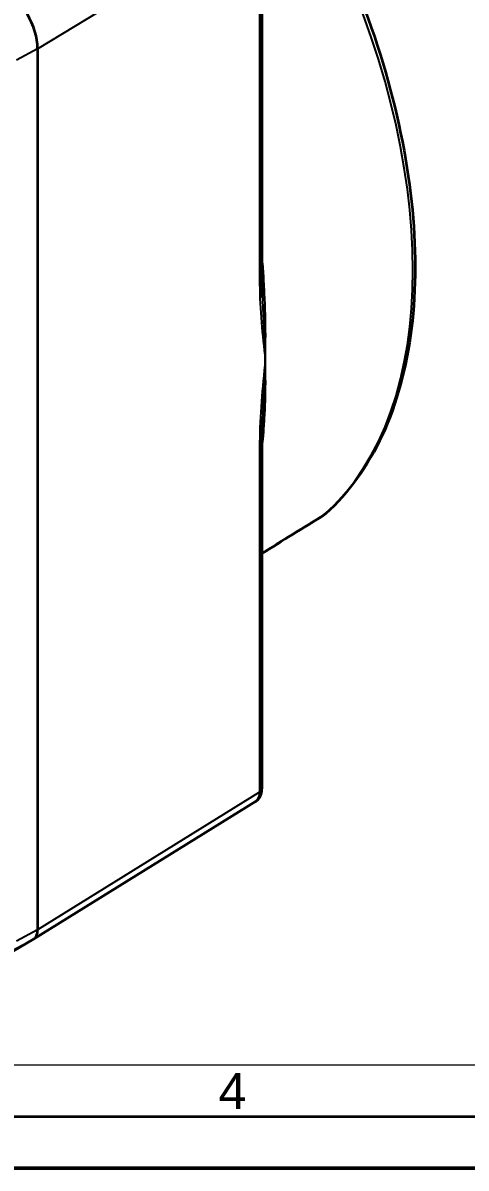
# Model space of a CAD drawing. Header units: millimetres. Extents: x 0 to 119, y 0 to 84.
# Drawn here: x 48.35 to 56.94, y 0 to 22.18 of the extents above; entities that cross this region are included whole.
import ezdxf

# ---------------------------------------------------------------- set-up
doc = ezdxf.new("R2010")
doc.units = ezdxf.units.MM
doc.header["$LTSCALE"] = 0.2
doc.layers.get('0').update_dxf_attribs({"lineweight": 25})
for name, color, linetype, lineweight in [('001', 7, 'Continuous', 50), ('Sichtbar (ISO)', 7, 'Continuous', 35), ('Sichtbar schmal (ISO)', 7, 'Continuous', 25)]:
    doc.layers.add(name, color=color, linetype=linetype, lineweight=lineweight)
doc.layers.add('Symbole(DIN)', color=3, linetype='Continuous', lineweight=25, true_color=0x00ff00)
doc.styles.add('Aktuell-DIN', font='arial.ttf')

# ---------------------------------------------------------------- blocks, each defined once
blk = doc.blocks.new('Ränder Basler-A2')
at = {"layer": '001', "color": 7, "linetype": 'Continuous', "lineweight": 18}
blk.add_line((10, 10), (401, 10), dxfattribs=at)
at = {"layer": '001', "color": 7, "linetype": 'Continuous', "lineweight": 35}
blk.add_line((5, 5), (589, 5), dxfattribs=at)
at = {"layer": '001'}
blk.add_line((594, 0), (0, 0), dxfattribs=at)
at = {"layer": 'Symbole(DIN)', "color": 250, "true_color": 0x3f3f3f, "insert": (260.71, 7.46), "char_height": 3.5, "attachment_point": 4, "style": 'Aktuell-DIN'}
blk.add_mtext('\\fArial|b0|i0;4', dxfattribs=at)

msp = doc.modelspace()

# ---------------------------------------------------------------- linework, layer by layer
at = {"layer": 'Sichtbar (ISO)'}
for p, q in [((52.9823, 24.3548), (52.9823, 17.1942)), ((48.6386, 21.6822), (48.6386, 4.6164)), ((52.9823, 14.118), (52.9823, 7.3444)), ((48.5591, 4.4349), (52.8589, 7.0995)), ((48.5558, 4.4329), (47.8729, 4.0366))]:
    msp.add_line(p, q, dxfattribs=at)
for centre, major_axis, ratio, start_param, end_param in [((47.9598, 22.0731), (0.4791, -0.8319), 0.5780931, 0.7873319, 2.3581282), ((-1581.2658, -1403.6114), (3006.0415, 2096.0423), 0.0762888, 0.9433134, 0.943781), ((48.3557, 4.7794), (-0.1998, 0.3467), 0.5779296, 3.1433829, 3.9284972)]:
    msp.add_ellipse(centre, major_axis=major_axis, ratio=ratio, start_param=start_param, end_param=end_param, dxfattribs=at)
for points, knots in [([(54.2515, 24.129), (54.6872, 23.2359), (55.0486, 22.3181), (55.5979, 20.4959), (55.7857, 19.5917), (55.9737, 17.8587), (55.974, 17.03), (55.7848, 15.5044), (55.5954, 14.8075), (55.0353, 13.5945), (54.6644, 13.0785), (54.2146, 12.6745)], [5.618065, 5.618065, 5.618065, 5.618065, 5.8841131, 5.8841131, 6.1501613, 6.1501613, 6.4162094, 6.4162094, 6.6822575, 6.6822575, 6.9483056, 6.9483056, 6.9483056, 6.9483056]), ([(52.9906, 16.864), (52.9896, 16.8858), (52.9887, 16.9077), (52.9869, 16.9515), (52.9862, 16.9734), (52.9848, 17.0173), (52.9842, 17.0393), (52.9833, 17.0834), (52.9829, 17.1055), (52.9824, 17.1498), (52.9823, 17.172), (52.9823, 17.1942)], [-0.503220374, -0.503220374, -0.503220374, -0.503220374, -0.49272597, -0.49272597, -0.482231566, -0.482231566, -0.471737162, -0.471737162, -0.461242758, -0.461242758, -0.450748354, -0.450748354, -0.450748354, -0.450748354]), ([(52.9823, 14.118), (52.9823, 14.1457), (52.9825, 14.1736), (52.9832, 14.2296), (52.9838, 14.2578), (52.9852, 14.3145), (52.9861, 14.3429), (52.9882, 14.4001), (52.9893, 14.4288), (52.9919, 14.4863), (52.9933, 14.5152), (52.9948, 14.5442)], [-0.234419754, -0.234419754, -0.234419754, -0.234419754, -0.221353801, -0.221353801, -0.208287848, -0.208287848, -0.195221896, -0.195221896, -0.182155943, -0.182155943, -0.169089991, -0.169089991, -0.169089991, -0.169089991]), ([(52.8589, 7.0995), (52.8769, 7.1107), (52.8934, 7.1243), (52.9218, 7.1545), (52.9338, 7.1709), (52.9532, 7.2049), (52.9607, 7.2225), (52.9721, 7.2575), (52.9761, 7.2751), (52.9811, 7.3099), (52.9823, 7.3272), (52.9823, 7.3444)], [-0.37581651, -0.37581651, -0.37581651, -0.37581651, -0.22214178, -0.22214178, -0.06846705, -0.06846705, 0.08520768, 0.08520768, 0.23888241, 0.23888241, 0.39255715, 0.39255715, 0.39255715, 0.39255715])]:
    msp.add_open_spline(points, degree=3, knots=knots, dxfattribs=at)
msp.add_open_spline([(54.2146, 12.6745), (54.1988, 12.6602), (54.1819, 12.6472), (54.1642, 12.6362)], degree=3, dxfattribs=at)
at = {"layer": 'Sichtbar schmal (ISO)'}
for p, q in [((48.6386, 21.6822), (52.9383, 24.2914)), ((52.9383, 24.2914), (52.9383, 17.1308)), ((48.6386, 21.6822), (48.2292, 21.4585)), ((52.9383, 14.0546), (52.9383, 7.281)), ((52.9383, 7.281), (48.6386, 4.6164)), ((48.6386, 4.6164), (48.2292, 4.3977)), ((48.1464, 4.2142), (48.5558, 4.4329))]:
    msp.add_line(p, q, dxfattribs=at)
for centre, major_axis, ratio, start_param, end_param in [((47.8994, 22.0047), (5.6509, -9.8129), 0.5780931, 0.1222116, 1.4524521), ((52.8223, 17.1942), (0.16, 0), 0.5758617, 5.5239671, 6.2831853), ((53.1311, 17.2425), (-0.1598, -0.0087), 0.4162926, 5.4890004, 5.887738), ((53.1311, 14.1662), (-0.1596, 0.0113), 0.7146568, 5.5623805, 5.9479409), ((52.8223, 14.118), (0.16, 0), 0.5758617, 5.5239671, 6.2831853), ((54.1077, 12.7935), (0.1069, -0.119), 0.8098848, 6.138963, 6.2831853), ((52.8223, 7.3444), (0.16, 0), 0.5758617, 5.5239671, 6.2831853), ((52.6525, 7.4422), (0.2041, -0.3441), 0.5815507, 0.0112575, 0.7796312)]:
    msp.add_ellipse(centre, major_axis=major_axis, ratio=ratio, start_param=start_param, end_param=end_param, dxfattribs=at)
for points, knots in [([(53.0165, 17.2838), (53.0101, 17.4041), (53.0006, 17.5243), (52.9857, 17.6587), (52.984, 17.6733), (52.9823, 17.6879)], [0, 0, 0, 0, 0.050338294, 0.050338294, 0.056490541, 0.056490541, 0.056490541, 0.056490541]), ([(52.9383, 17.1308), (52.9383, 16.8735), (52.954, 16.6264), (52.9944, 16.1382), (53.02, 15.8977), (53.0456, 15.6578)], [0.45074835, 0.45074835, 0.45074835, 0.45074835, 0.568737, 0.568737, 0.68672565, 0.68672565, 0.68672565, 0.68672565]), ([(53.0456, 15.6578), (53.051, 15.7915), (53.054, 15.9266), (53.0556, 16.1923), (53.0544, 16.3229), (53.0516, 16.4547), (53.0486, 16.59), (53.0438, 16.7267), (53.0316, 17.0029), (53.0241, 17.1424), (53.0165, 17.2838)], [-0.23667477, -0.23667477, -0.23667477, -0.23667477, -0.17592757, -0.17592757, -0.11833739, -0.11833739, -0.11833739, -0.05916869, -0.05916869, 0, 0, 0, 0]), ([(52.9906, 16.864), (52.9914, 16.847), (52.9923, 16.83), (52.9995, 16.6804), (53.0064, 16.5497), (53.013, 16.4204), (53.0194, 16.2945), (53.0256, 16.1699), (53.0368, 15.9158), (53.0418, 15.7864), (53.0456, 15.6578)], [0.05160735, 0.05160735, 0.05160735, 0.05160735, 0.05916869, 0.05916869, 0.11833739, 0.11833739, 0.11833739, 0.17592757, 0.17592757, 0.23667477, 0.23667477, 0.23667477, 0.23667477]), ([(53.0456, 15.6578), (53.02, 15.3868), (52.9944, 15.1152), (52.954, 14.578), (52.9383, 14.3118), (52.9383, 14.0546)], [-0.00155754, -0.00155754, -0.00155754, -0.00155754, 0.11643111, 0.11643111, 0.23441975, 0.23441975, 0.23441975, 0.23441975]), ([(53.0456, 15.6578), (53.0418, 15.5245), (53.0368, 15.3918), (53.0256, 15.1352), (53.0194, 15.011), (53.013, 14.8878), (53.007, 14.7724), (53.0007, 14.6578), (52.9948, 14.5442)], [-0.00111053, -0.00111053, -0.00111053, -0.00111053, 0.05963668, 0.05963668, 0.11722686, 0.11722686, 0.11722686, 0.17116211, 0.17116211, 0.17116211, 0.17116211]), ([(53.0165, 14.25), (53.0241, 14.3585), (53.0316, 14.4702), (53.0438, 14.6979), (53.0486, 14.8139), (53.0516, 14.9317), (53.0544, 15.0463), (53.0556, 15.1627), (53.054, 15.4047), (53.051, 15.5306), (53.0456, 15.6578)], [-0.23556425, -0.23556425, -0.23556425, -0.23556425, -0.17639555, -0.17639555, -0.11722686, -0.11722686, -0.11722686, -0.05963668, -0.05963668, 0.00111053, 0.00111053, 0.00111053, 0.00111053]), ([(52.9823, 13.9393), (52.984, 13.9506), (52.9857, 13.9619), (53.0006, 14.0655), (53.0101, 14.1577), (53.0165, 14.25)], [0.044186046, 0.044186046, 0.044186046, 0.044186046, 0.050338294, 0.050338294, 0.100676588, 0.100676588, 0.100676588, 0.100676588]), ([(54.1997, 12.6633), (54.0803, 12.5895), (53.9609, 12.5157), (53.5551, 12.2649), (53.2687, 12.0879), (52.9823, 11.9109)], [-0.61885377, -0.61885377, -0.61885377, -0.61885377, -0.55391648, -0.55391648, -0.39816971, -0.39816971, -0.39816971, -0.39816971])]:
    msp.add_open_spline(points, degree=3, knots=knots, dxfattribs=at)
msp.add_open_spline([(54.1997, 12.6633), (54.1876, 12.6525), (54.1758, 12.6435), (54.1642, 12.6363)], degree=3, dxfattribs=at)

# ---------------------------------------------------------------- block references
at = {"xscale": 0.2, "yscale": 0.2, "zscale": 0.2}
msp.add_blockref('Ränder Basler-A2', (0, 0), dxfattribs=at)

doc.saveas('drawing.dxf')
